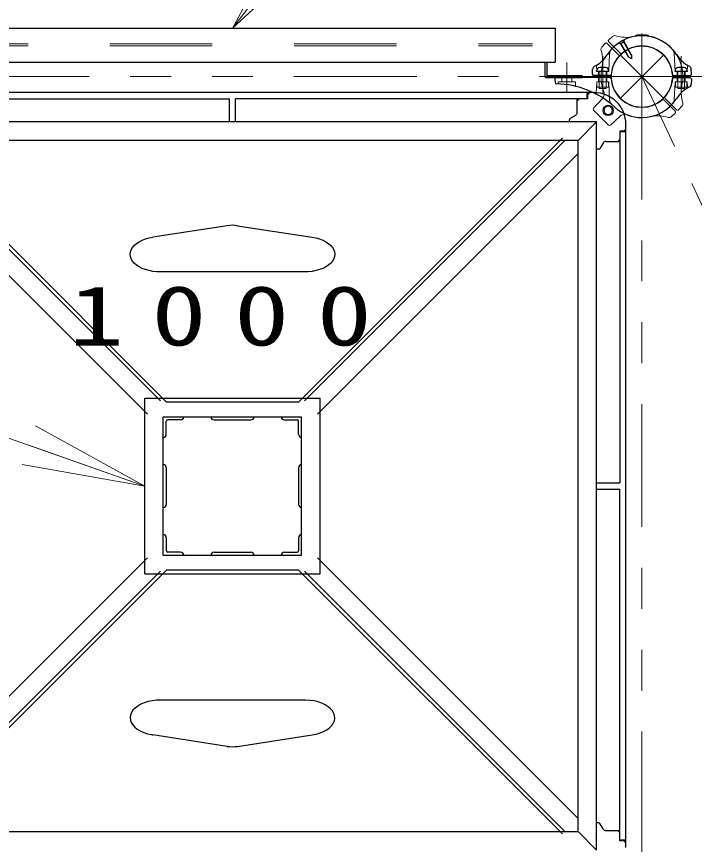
# Model space of a CAD drawing. Units: millimetres on the paper. Extents: x -385 to 0, y -594 to 267.
# Drawn here: x -245.5 to -228.94, y 169.6 to 189.83 of the extents above; entities that cross this region are included whole.
import ezdxf

# ---------------------------------------------------------------- set-up
doc = ezdxf.new("R2010")
doc.units = ezdxf.units.MM
for name, pattern in [('USER1', [4.5, 2.5, -2]), ('USER2', [6, 3, -1, 1, -1]), ('USER3', [8, 3, -1, 1, -1, 1, -1])]:
    doc.linetypes.add(name, pattern=pattern)
doc.layers.add('1_60', color=2, linetype='Continuous', lineweight=25)
doc.styles.add('ＭＳ ゴシック', font='')
doc.styles.get('ＭＳ ゴシック').set_extended_font_data('MS Gothic')

msp = doc.modelspace()

# ---------------------------------------------------------------- linework, layer by layer
at = {"layer": '1_60', "color": 7, "lineweight": 13}
for p, q in [((-240.224, 189.541), (-236.037, 194.922)), ((-240.224, 189.541), (-238.776, 192.216)), ((-240.224, 189.541), (-238.381, 191.909)), ((-237.987, 191.602), (-240.224, 189.541)), ((-242.367, 178.358), (-254.274, 182.546)), ((-245.031, 179.825), (-242.367, 178.358)), ((-242.367, 178.358), (-245.197, 179.353)), ((-242.367, 178.358), (-245.363, 178.882))]:
    msp.add_line(p, q, dxfattribs=at)
at = {"layer": '1_60', "color": 4}
for p, q in [((-248.107, 189.541), (-232.34, 189.541)), ((-232.34, 189.541), (-232.34, 188.708)), ((-248.107, 188.708), (-232.34, 188.708)), ((-232.599, 188.708), (-232.599, 188.383)), ((-232.545, 188.708), (-232.545, 188.386)), ((-232.549, 188.333), (-231.682, 188.333)), ((-232.545, 188.386), (-231.682, 188.386)), ((-231.682, 188.386), (-231.682, 188.333))]:
    msp.add_line(p, q, dxfattribs=at)
at = {"layer": '1_60', "lineweight": 13}
for p, q in [((-231.035, 189.254), (-230.946, 189.337)), ((-231.119, 189.17), (-231.202, 189.081)), ((-230.793, 188.893), (-231.071, 189.171)), ((-230.758, 188.928), (-231.036, 189.206)), ((-231.409, 187.586), (-231.189, 187.823)), ((-229.689, 187.788), (-229.411, 187.511)), ((-229.653, 187.824), (-229.376, 187.546)), ((-231.409, 187.54), (-231.042, 187.173)), ((-229.412, 187.463), (-229.508, 187.373)), ((-229.328, 187.547), (-229.238, 187.643)), ((-230.995, 187.172), (-230.759, 187.393))]:
    msp.add_line(p, q, dxfattribs=at)
at = {"layer": '1_60', "color": 7}
for p, q in [((-230.39, 189.344), (-230.39, 189.347)), ((-230.057, 189.344), (-230.057, 189.347)), ((-230.796, 189.182), (-230.651, 189.266)), ((-230.796, 189.182), (-230.739, 189.167)), ((-230.739, 189.167), (-230.667, 189.209)), ((-230.546, 188.833), (-230.739, 189.167)), ((-230.667, 189.209), (-230.651, 189.266)), ((-230.474, 188.874), (-230.667, 189.209)), ((-230.474, 188.791), (-230.474, 188.874)), ((-230.474, 188.791), (-230.546, 188.833)), ((-231.332, 188.483), (-231.332, 188.5)), ((-231.032, 188.483), (-231.332, 188.483)), ((-231.115, 188.583), (-231.249, 188.583)), ((-231.032, 188.483), (-231.032, 188.5)), ((-229.415, 188.483), (-229.415, 188.5)), ((-229.115, 188.483), (-229.415, 188.483)), ((-229.199, 188.583), (-229.332, 188.583)), ((-229.115, 188.483), (-229.115, 188.5)), ((-231.783, 186.798), (-231.33, 187.252))]:
    msp.add_line(p, q, dxfattribs=at)
at = {"layer": '1_60', "color": 7, "linetype": 'USER2', "lineweight": 13}
for p, q in [((-230.224, 187.295), (-230.224, 189.415)), ((-232.057, 187.952), (-232.057, 188.707)), ((-231.182, 188.859), (-231.182, 187.952)), ((-229.265, 188.859), (-229.265, 187.952)), ((-228.992, 188.358), (-232.807, 188.358)), ((-191.348, 105.11), (-230.224, 188.358))]:
    msp.add_line(p, q, dxfattribs=at)
at = {"layer": '1_60', "color": 4, "linetype": 'USER1', "lineweight": 13}
for p, q in [((-247.716, 189.158), (-232.899, 189.158)), ((-247.716, 189.108), (-232.899, 189.108))]:
    msp.add_line(p, q, dxfattribs=at)
at = {"layer": '1_60', "color": 7, "linetype": 'USER1', "lineweight": 13}
for p, q in [((-230.746, 189.163), (-230.798, 189.177)), ((-230.746, 189.163), (-230.66, 189.213)), ((-230.641, 188.981), (-230.746, 189.163)), ((-230.66, 189.213), (-230.646, 189.265)), ((-230.555, 189.031), (-230.66, 189.213)), ((-231.265, 188.066), (-231.265, 188.483)), ((-231.099, 188.066), (-231.099, 188.483)), ((-229.349, 188.066), (-229.349, 188.483)), ((-229.182, 188.066), (-229.182, 188.483)), ((-231.324, 188.233), (-231.324, 188.1)), ((-231.04, 188.1), (-231.324, 188.1)), ((-231.265, 188.066), (-231.099, 188.066)), ((-231.04, 188.233), (-231.04, 188.1)), ((-229.407, 188.233), (-229.407, 188.1)), ((-229.407, 188.1), (-229.124, 188.1)), ((-229.349, 188.066), (-229.182, 188.066)), ((-229.124, 188.233), (-229.124, 188.1))]:
    msp.add_line(p, q, dxfattribs=at)
at = {"layer": '1_60', "linetype": 'USER1', "lineweight": 13}
for p, q in [((-231.036, 188.491), (-231.013, 188.92)), ((-229.412, 188.491), (-229.434, 188.92)), ((-231.328, 188.491), (-231.334, 188.608)), ((-231.044, 188.483), (-231.32, 188.483)), ((-231.282, 188.383), (-231.282, 188.483)), ((-231.082, 188.383), (-231.082, 188.483)), ((-229.403, 188.483), (-229.127, 188.483)), ((-229.365, 188.383), (-229.365, 188.483)), ((-229.165, 188.383), (-229.165, 188.483)), ((-229.119, 188.491), (-229.113, 188.608)), ((-232.182, 188.233), (-232.182, 188.333)), ((-231.932, 188.233), (-231.932, 188.333)), ((-231.282, 188.333), (-231.282, 188.233)), ((-231.082, 188.333), (-231.082, 188.233)), ((-229.365, 188.333), (-229.365, 188.233)), ((-229.165, 188.333), (-229.165, 188.233)), ((-232.266, 188.227), (-232.267, 188.194)), ((-231.857, 188.233), (-232.257, 188.233)), ((-231.848, 188.225), (-231.843, 188.131)), ((-231.328, 188.225), (-231.342, 187.957)), ((-231.044, 188.233), (-231.32, 188.233)), ((-231.036, 188.225), (-231.013, 187.787)), ((-229.412, 188.225), (-229.434, 187.796)), ((-229.403, 188.233), (-229.127, 188.233)), ((-229.119, 188.225), (-229.113, 188.108))]:
    msp.add_line(p, q, dxfattribs=at)
at = {"layer": '1_60', "color": 4, "lineweight": 13}
for p, q in [((-229.699, 188.883), (-230.749, 187.833)), ((-230.749, 188.883), (-229.699, 187.833))]:
    msp.add_line(p, q, dxfattribs=at)
at = {"layer": '1_60', "color": 4, "linetype": 'USER2', "lineweight": 13}
msp.add_line((-232.057, 187.952), (-232.057, 188.707), dxfattribs=at)
at = {"layer": '1_60'}
for p, q in [((-231.431, 188.418), (-231.427, 188.539)), ((-229.016, 188.418), (-229.021, 188.549)), ((-232.348, 188.298), (-232.343, 188.211)), ((-231.005, 188.333), (-232.314, 188.333)), ((-231.005, 188.383), (-231.397, 188.383)), ((-229.442, 188.383), (-229.05, 188.383)), ((-229.442, 188.333), (-229.05, 188.333)), ((-229.016, 188.299), (-229.021, 188.177))]:
    msp.add_line(p, q, dxfattribs=at)
at = {"layer": '1_60', "color": 7, "linetype": 'USER3', "lineweight": 13}
for p, q in [((-262.723, 188.358), (-217.723, 188.358)), ((-230.223, 188.358), (-230.223, 168.358))]:
    msp.add_line(p, q, dxfattribs=at)
at = {"layer": '1_60', "color": 190}
for p, q in [((-231.39, 187.967), (-249.057, 187.967)), ((-231.573, 187.967), (-231.557, 187.95)), ((-231.573, 187.967), (-231.573, 187.817)), ((-231.507, 187.967), (-231.557, 187.917)), ((-231.557, 187.967), (-231.557, 187.817)), ((-248.89, 187.817), (-240.299, 187.817)), ((-240.299, 187.252), (-240.299, 187.817)), ((-240.149, 187.252), (-240.149, 187.817)), ((-231.557, 187.817), (-240.149, 187.817)), ((-231.807, 187.48), (-231.807, 187.817)), ((-231.757, 187.817), (-231.807, 187.767)), ((-231.557, 187.833), (-231.573, 187.817)), ((-231.997, 187.303), (-231.997, 187.252)), ((-231.848, 187.408), (-231.98, 187.332)), ((-231.33, 187.252), (-249.117, 187.252)), ((-231.783, 186.798), (-231.33, 187.252)), ((-231.33, 169.465), (-231.33, 187.252)), ((-230.615, 187.075), (-230.665, 187.025)), ((-230.615, 169.525), (-230.615, 187.191)), ((-241.837, 180.41), (-248.284, 186.857)), ((-238.61, 180.41), (-232.163, 186.857)), ((-230.748, 187.025), (-230.765, 187.008)), ((-230.615, 187.025), (-230.765, 187.025)), ((-230.765, 187.025), (-230.765, 178.433)), ((-230.615, 187.008), (-230.765, 187.008)), ((-230.615, 187.008), (-230.632, 187.025)), ((-231.783, 186.798), (-248.664, 186.798)), ((-241.98, 180.435), (-248.343, 186.798)), ((-238.467, 180.435), (-232.104, 186.798)), ((-231.783, 169.918), (-231.783, 186.798)), ((-231.174, 186.733), (-231.25, 186.602)), ((-231.101, 186.775), (-230.765, 186.775)), ((-230.765, 186.825), (-230.815, 186.775)), ((-242.301, 180.115), (-248.664, 186.478)), ((-238.147, 180.115), (-231.783, 186.478)), ((-231.278, 186.585), (-231.33, 186.585)), ((-240.351, 184.717), (-242.167, 184.437)), ((-240.097, 184.717), (-238.28, 184.437)), ((-238.474, 183.586), (-241.974, 183.586)), ((-242.367, 180.501), (-238.08, 180.501)), ((-242.367, 176.215), (-242.367, 180.501)), ((-238.61, 180.41), (-241.837, 180.41)), ((-238.08, 176.215), (-238.08, 180.501)), ((-241.914, 180.048), (-238.534, 180.048)), ((-241.914, 176.668), (-241.914, 180.048)), ((-238.534, 176.668), (-238.534, 180.048)), ((-241.839, 179.623), (-241.839, 179.94)), ((-241.489, 179.973), (-241.805, 179.973)), ((-240.672, 179.973), (-239.775, 179.973)), ((-238.959, 179.973), (-238.642, 179.973)), ((-238.609, 179.623), (-238.609, 179.94)), ((-241.839, 178.806), (-241.839, 177.91)), ((-238.609, 178.806), (-238.609, 177.91)), ((-231.33, 178.433), (-230.765, 178.433)), ((-231.33, 178.283), (-230.765, 178.283)), ((-230.765, 169.691), (-230.765, 178.283)), ((-241.839, 177.093), (-241.839, 176.776)), ((-238.609, 177.093), (-238.609, 176.776)), ((-241.489, 176.743), (-241.805, 176.743)), ((-240.672, 176.743), (-239.775, 176.743)), ((-238.959, 176.743), (-238.642, 176.743)), ((-242.301, 176.602), (-248.664, 170.238)), ((-241.914, 176.668), (-238.534, 176.668)), ((-238.147, 176.602), (-231.783, 170.238)), ((-241.98, 176.281), (-248.343, 169.918)), ((-241.837, 176.306), (-248.284, 169.859)), ((-242.367, 176.215), (-238.08, 176.215)), ((-238.61, 176.306), (-241.837, 176.306)), ((-238.61, 176.306), (-232.163, 169.859)), ((-238.467, 176.281), (-232.104, 169.918)), ((-238.474, 173.13), (-241.974, 173.13)), ((-240.351, 171.999), (-242.167, 172.279)), ((-240.097, 171.999), (-238.28, 172.279)), ((-231.278, 170.131), (-231.33, 170.131)), ((-231.174, 169.983), (-231.25, 170.115)), ((-248.664, 169.918), (-231.783, 169.918)), ((-231.783, 169.918), (-231.33, 169.465)), ((-231.101, 169.941), (-230.765, 169.941)), ((-230.765, 169.891), (-230.815, 169.941)), ((-230.615, 169.708), (-230.765, 169.708)), ((-230.748, 169.691), (-230.765, 169.708)), ((-230.615, 169.691), (-230.765, 169.691)), ((-230.615, 169.641), (-230.665, 169.691)), ((-230.615, 169.708), (-230.632, 169.691))]:
    msp.add_line(p, q, dxfattribs=at)
for points in [[(-241.974, 183.586), (-242.072, 183.589), (-242.168, 183.6), (-242.261, 183.619), (-242.349, 183.644), (-242.43, 183.675), (-242.504, 183.713), (-242.569, 183.755), (-242.623, 183.802), (-242.667, 183.853), (-242.698, 183.907), (-242.717, 183.962), (-242.724, 184.019), (-242.717, 184.075), (-242.698, 184.131), (-242.666, 184.185), (-242.623, 184.235), (-242.568, 184.283), (-242.504, 184.325), (-242.43, 184.362), (-242.348, 184.394), (-242.26, 184.419), (-242.167, 184.437)], [(-238.28, 184.437), (-238.187, 184.419), (-238.099, 184.394), (-238.017, 184.362), (-237.944, 184.325), (-237.879, 184.283), (-237.824, 184.235), (-237.781, 184.185), (-237.749, 184.131), (-237.73, 184.075), (-237.724, 184.019), (-237.73, 183.962), (-237.749, 183.907), (-237.781, 183.853), (-237.824, 183.802), (-237.878, 183.755), (-237.943, 183.713), (-238.017, 183.675), (-238.099, 183.644), (-238.187, 183.619), (-238.279, 183.6), (-238.376, 183.589), (-238.474, 183.586)], [(-241.974, 173.13), (-242.08, 173.126), (-242.184, 173.113), (-242.283, 173.092), (-242.377, 173.063), (-242.462, 173.026), (-242.537, 172.983), (-242.602, 172.934), (-242.653, 172.881), (-242.691, 172.823), (-242.715, 172.763), (-242.724, 172.702), (-242.717, 172.641), (-242.696, 172.581), (-242.66, 172.523), (-242.611, 172.469), (-242.548, 172.419), (-242.475, 172.375), (-242.391, 172.338), (-242.298, 172.307), (-242.2, 172.285), (-242.184, 172.282), (-242.167, 172.279)], [(-238.28, 172.279), (-238.18, 172.299), (-238.085, 172.327), (-237.998, 172.362), (-237.921, 172.405), (-237.855, 172.453), (-237.801, 172.506), (-237.761, 172.562), (-237.735, 172.622), (-237.724, 172.683), (-237.728, 172.744), (-237.747, 172.805), (-237.78, 172.863), (-237.828, 172.918), (-237.888, 172.968), (-237.96, 173.013), (-238.043, 173.052), (-238.134, 173.083), (-238.232, 173.107), (-238.334, 173.123), (-238.44, 173.13), (-238.457, 173.13), (-238.474, 173.13)]]:
    msp.add_lwpolyline(points, dxfattribs=at)
at = {"layer": '1_60', "color": 4, "lineweight": 13}
msp.add_circle((-230.224, 188.358), 0.743, dxfattribs=at)
at = {"layer": '1_60', "color": 190}
msp.add_circle((-231.048, 187.533), 0.125, dxfattribs=at)
at = {"layer": '1_60', "color": 7, "lineweight": 13}
msp.add_circle((-231.048, 187.533), 0.1, dxfattribs=at)
at = {"layer": '1_60'}
for centre, radius, start, end in [((-230.224, 188.358), 1, 90, 147.2728), ((-230.224, 188.358), 1, 32.7272, 90), ((-230.224, 188.358), 0.75, 90, 175.7293), ((-230.224, 188.358), 0.75, 4.2707, 90), ((-231.766, 189.349), 0.833, 297.4588, 327.2728), ((-228.681, 189.349), 0.833, 212.7272, 242.5412), ((-231.343, 188.536), 0.0833, 117.4588, 178), ((-229.104, 188.536), 0.0833, 2, 62.5412), ((-232.314, 188.3), 0.0333, 90, 183), ((-231.397, 188.416), 0.0333, 178, 270), ((-231.005, 188.416), 0.0333, 270, 355.7293), ((-231.005, 188.3), 0.0333, 4.2707, 90), ((-230.224, 188.358), 0.75, 184.2707, 270), ((-230.224, 188.358), 0.75, 270, 355.7293), ((-229.442, 188.416), 0.0333, 184.2707, 270), ((-229.442, 188.3), 0.0333, 90, 175.7293), ((-229.05, 188.416), 0.0333, 270, 2), ((-229.05, 188.3), 0.0333, 358, 90), ((-232.31, 188.212), 0.0333, 183, 268.9158), ((-232.352, 186.013), 2.167, 47.7828, 88.9159), ((-228.681, 187.367), 0.833, 117.4588, 147.2728), ((-229.104, 188.18), 0.0833, 297.4588, 358), ((-229.104, 188.18), 0.0833, 297.4588, 358), ((-230.224, 188.358), 1, 270, 327.2728), ((-230.224, 188.358), 1, 227.7828, 270)]:
    msp.add_arc(centre, radius, start, end, dxfattribs=at)
at = {"layer": '1_60', "lineweight": 13}
for centre, radius, start, end in [((-230.889, 189.276), 0.0833, 72.4588, 133), ((-230.613, 190.15), 0.833, 252.4588, 282.2728), ((-230.223, 188.358), 1, 45, 102.2728), ((-231.141, 189.024), 0.0833, 137, 197.5412), ((-231.095, 189.147), 0.0333, 45, 137), ((-231.012, 189.23), 0.0333, 133, 225), ((-230.223, 188.358), 0.75, 45, 130.7293), ((-232.015, 188.748), 0.833, 347.7272, 17.5412), ((-230.817, 188.869), 0.0333, 319.2707, 45), ((-230.735, 188.952), 0.0333, 225, 310.7293), ((-230.223, 188.358), 0.75, 319.2707, 45), ((-230.223, 188.358), 1, 347.7272, 45), ((-230.223, 188.358), 0.75, 139.2707, 225), ((-230.223, 188.358), 1, 167.7272, 201.8676), ((-228.432, 187.969), 0.833, 167.7272, 197.5412), ((-231.311, 187.936), 0.167, 317, 21.2094), ((-229.63, 187.847), 0.0333, 139.2707, 225), ((-230.223, 188.358), 0.75, 225, 310.7293), ((-229.712, 187.765), 0.0333, 45, 130.7293), ((-229.306, 187.692), 0.0833, 317, 17.5412), ((-231.385, 187.564), 0.0333, 137, 225), ((-229.435, 187.487), 0.0333, 313, 45), ((-229.352, 187.57), 0.0333, 225, 317), ((-230.646, 187.271), 0.167, 68.7906, 133), ((-230.223, 188.358), 1, 248.1324, 282.2728), ((-229.834, 186.567), 0.833, 72.4588, 102.2728), ((-229.557, 187.441), 0.0833, 252.4588, 313), ((-231.018, 187.197), 0.0333, 225, 313)]:
    msp.add_arc(centre, radius, start, end, dxfattribs=at)
at = {"layer": '1_60', "color": 7}
for centre, radius, start, end in [((-230.374, 189.347), 0.0167, 98.6269, 180), ((-230.224, 188.358), 1.017, 90, 98.6269), ((-230.224, 188.358), 1.017, 81.3731, 90), ((-230.074, 189.347), 0.0167, 0, 81.3731), ((-231.249, 188.5), 0.0833, 90, 180), ((-231.115, 188.5), 0.0833, 0, 90), ((-229.332, 188.5), 0.0833, 90, 180), ((-229.199, 188.5), 0.0833, 0, 90)]:
    msp.add_arc(centre, radius, start, end, dxfattribs=at)
at = {"layer": '1_60', "linetype": 'USER1', "lineweight": 13}
for centre, radius, start, end in [((-230.847, 188.911), 0.167, 138.3994, 177), ((-229.6, 188.911), 0.167, 3, 41.6006), ((-231.351, 188.607), 0.0167, 3, 119.2191), ((-231.32, 188.491), 0.0083, 183, 270), ((-231.044, 188.491), 0.0083, 270, 357), ((-229.403, 188.491), 0.0083, 183, 270), ((-229.127, 188.491), 0.0083, 270, 357), ((-229.096, 188.607), 0.0167, 60.7809, 177), ((-232.284, 188.195), 0.0167, 268.229, 357), ((-232.257, 188.225), 0.0083, 90, 177), ((-231.857, 188.225), 0.0083, 3, 90), ((-231.827, 188.132), 0.0167, 183, 256.0919), ((-231.32, 188.225), 0.0083, 90, 177), ((-231.044, 188.225), 0.0083, 3, 90), ((-229.403, 188.225), 0.0083, 90, 177), ((-229.127, 188.225), 0.0083, 3, 90), ((-229.096, 188.109), 0.0167, 183, 299.2191), ((-231.359, 187.958), 0.0167, 242.9614, 357), ((-230.846, 187.796), 0.167, 183, 229.8301), ((-229.6, 187.805), 0.167, 318.3994, 357)]:
    msp.add_arc(centre, radius, start, end, dxfattribs=at)
at = {"layer": '1_60', "color": 4}
msp.add_arc((-232.549, 188.383), 0.05, 180, 270, dxfattribs=at)
at = {"layer": '1_60', "color": 190}
for centre, radius, start, end in [((-231.39, 187.191), 0.775, 0, 90), ((-231.89, 187.48), 0.0833, 300, 0), ((-231.963, 187.303), 0.0333, 120, 180), ((-231.101, 186.692), 0.0833, 90, 150), ((-231.278, 186.618), 0.0333, 270, 330), ((-240.224, 183.894), 0.833, 81.2291, 98.7709), ((-241.489, 180.048), 0.075, 270, 0), ((-240.672, 180.048), 0.075, 180, 270), ((-239.775, 180.048), 0.075, 270, 0), ((-238.959, 180.048), 0.075, 180, 270), ((-241.805, 179.94), 0.0333, 90, 180), ((-238.642, 179.94), 0.0333, 0, 90), ((-241.914, 179.623), 0.075, 270, 0), ((-238.534, 179.623), 0.075, 180, 270), ((-241.914, 178.806), 0.075, 0, 90), ((-238.534, 178.806), 0.075, 90, 180), ((-241.914, 177.91), 0.075, 270, 0), ((-238.534, 177.91), 0.075, 180, 270), ((-241.914, 177.093), 0.075, 0, 90), ((-238.534, 177.093), 0.075, 90, 180), ((-241.805, 176.776), 0.0333, 180, 270), ((-241.489, 176.668), 0.075, 0, 90), ((-240.672, 176.668), 0.075, 90, 180), ((-239.775, 176.668), 0.075, 0, 90), ((-238.959, 176.668), 0.075, 90, 180), ((-238.642, 176.776), 0.0333, 270, 0), ((-240.224, 172.822), 0.833, 261.2291, 278.7709), ((-231.278, 170.098), 0.0333, 30, 90), ((-231.101, 170.025), 0.0833, 210, 270)]:
    msp.add_arc(centre, radius, start, end, dxfattribs=at)

# ---------------------------------------------------------------- texts
at = {"layer": '1_60', "color": 7, "insert": (-244.223, 182.511), "char_height": 1.466, "attachment_point": 4, "style": 'ＭＳ ゴシック'}
msp.add_mtext('\\T1.5;\\W1.35;1000', dxfattribs=at)

doc.saveas('drawing.dxf')
